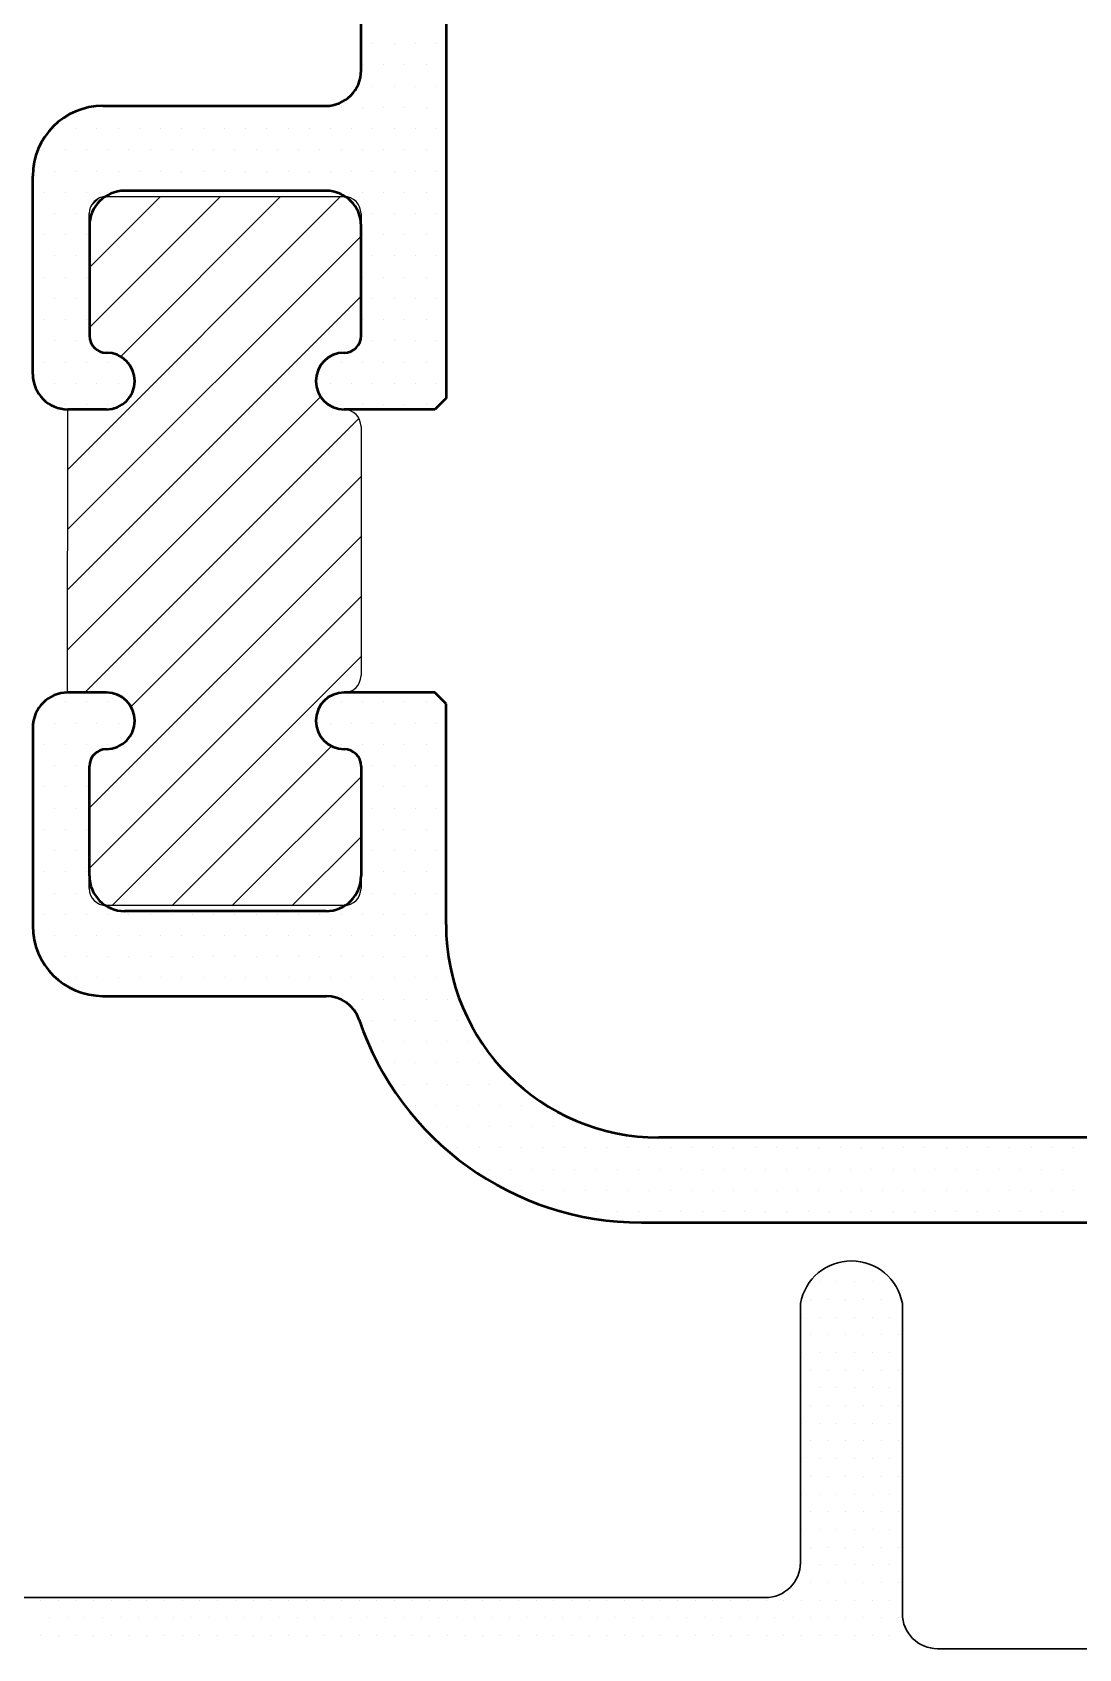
# Model space of a CAD drawing. Header units: inches. Extents: x 3.8 to 36.3, y 0.9 to 43.6.
# Drawn here: x 26.976 to 27.9, y 15.273 to 16.7 of the extents above; entities that cross this region are included whole.
import ezdxf

# ---------------------------------------------------------------- set-up
doc = ezdxf.new("R2010")
doc.units = ezdxf.units.IN
doc.header["$MEASUREMENT"] = 0
doc.layers.add('R-SWTS-DET1', color=1, linetype='Continuous')
doc.layers.add('R-SWTS-PAT1', color=5, linetype='Continuous')

msp = doc.modelspace()

# ---------------------------------------------------------------- linework, layer by layer
at = {"layer": 'R-SWTS-DET1', "lineweight": 50}
for p, q in [((27.26602, 16.66655), (27.26602, 16.9743)), ((27.34102, 16.9743), (27.34102, 16.3773)), ((27.03802, 16.6353), (27.23477, 16.6353)), ((26.97602, 16.3983), (26.97602, 16.5733)), ((27.23502, 16.5603), (27.05702, 16.5603)), ((27.02602, 16.5293), (27.02602, 16.4323)), ((27.26602, 16.4323), (27.26602, 16.5293)), ((27.34102, 16.3773), (27.33102, 16.3673)), ((27.04102, 16.3673), (27.00702, 16.3673)), ((27.25102, 16.3673), (27.25102, 16.3673)), ((27.33102, 16.3673), (27.25102, 16.3673)), ((27.04102, 16.1173), (27.00702, 16.1173)), ((27.25102, 16.1173), (27.25102, 16.1173)), ((27.33102, 16.1173), (27.25102, 16.1173)), ((27.34102, 16.1073), (27.33102, 16.1173)), ((27.34102, 15.9123), (27.34102, 16.1073)), ((26.97602, 16.0863), (26.97602, 15.9113)), ((27.02602, 15.9553), (27.02602, 16.0523)), ((27.26602, 16.0523), (27.26602, 15.9553)), ((27.23502, 15.9243), (27.05702, 15.9243)), ((27.03802, 15.8493), (27.23502, 15.8493)), ((27.93322, 15.7243), (27.52902, 15.7243)), ((27.51359, 15.6493), (27.94602, 15.6493))]:
    msp.add_line(p, q, dxfattribs=at)
at = {"layer": 'R-SWTS-DET1'}
for p, q in [((27.04093, 16.55521), (27.25093, 16.55521)), ((27.02593, 16.43221), (27.02593, 16.54021)), ((27.26593, 16.54021), (27.26593, 16.43221)), ((27.00666, 16.11721), (27.00693, 16.36721)), ((27.00693, 16.36721), (27.04093, 16.36721)), ((27.26593, 16.35221), (27.26593, 16.13221)), ((27.04093, 16.11721), (27.00693, 16.11721)), ((27.02593, 15.94421), (27.02593, 16.05221)), ((27.26593, 16.05221), (27.26593, 15.94421)), ((27.25093, 15.92921), (27.04093, 15.92921))]:
    msp.add_line(p, q, dxfattribs=at)
at = {"layer": 'R-SWTS-DET1', "lineweight": 30}
for p, q in [((27.65406, 15.57787), (27.65405, 15.34907)), ((27.74405, 15.30401), (27.74406, 15.57787)), ((27.62305, 15.31807), (26.49806, 15.31807)), ((28.18602, 15.273), (27.77505, 15.273))]:
    msp.add_line(p, q, dxfattribs=at)
at = {"layer": 'R-SWTS-DET1', "lineweight": 50}
for centre, radius, start, end in [((27.23477, 16.66655), 0.03125, 270, 0), ((27.03802, 16.5733), 0.062, 90, 180), ((27.05702, 16.5293), 0.031, 90, 180), ((27.23502, 16.5293), 0.031, 360, 90), ((27.04102, 16.4323), 0.015, 180, 270), ((27.25102, 16.4323), 0.015, 270, 0), ((27.04102, 16.3923), 0.025, 270, 90), ((27.25102, 16.3923), 0.025, 90, 270), ((27.00702, 16.3983), 0.031, 180, 270), ((27.00702, 16.0863), 0.031, 90, 180), ((27.04102, 16.0923), 0.025, 270, 90), ((27.25102, 16.0923), 0.025, 90, 270), ((27.04102, 16.0523), 0.015, 90, 180), ((27.25102, 16.0523), 0.015, 0, 90), ((27.05702, 15.9553), 0.031, 180, 270), ((27.23502, 15.9553), 0.031, 270, 360), ((27.03802, 15.9113), 0.062, 180, 270), ((27.52902, 15.9123), 0.188, 180, 270), ((27.23502, 15.8183), 0.031, 18.64647, 90), ((27.51359, 15.9123), 0.263, 198.64647, 270)]:
    msp.add_arc(centre, radius, start, end, dxfattribs=at)
at = {"layer": 'R-SWTS-DET1'}
for centre, radius, start, end in [((27.04095, 16.54019), 0.01502, 90.08612, 179.91388), ((27.2509, 16.54019), 0.01502, 0.08612, 89.91388), ((27.04095, 16.43223), 0.01502, 180.08612, 269.91388), ((27.2509, 16.43223), 0.01502, 270.08612, 359.91388), ((27.04087, 16.39221), 0.025, 270.1266, 89.8734), ((27.25088, 16.39221), 0.025, 89.89771, 270.10229), ((27.2509, 16.35219), 0.01502, 0.08612, 89.91388), ((27.2509, 16.13223), 0.01502, 270.08612, 359.91388), ((27.00666, 16.08648), 0.03073, 89.49805, 90), ((27.04087, 16.09221), 0.025, 270.1266, 89.8734), ((27.25088, 16.09221), 0.025, 89.89771, 270.10229), ((27.04095, 16.05219), 0.01502, 90.08612, 179.91388), ((27.2509, 16.05219), 0.01502, 0.08612, 89.91388), ((27.04095, 15.94423), 0.01502, 180.08612, 269.91388), ((27.2509, 15.94423), 0.01502, 270.08612, 359.91388)]:
    msp.add_arc(centre, radius, start, end, dxfattribs=at)
at = {"layer": 'R-SWTS-DET1', "lineweight": 30}
for centre, radius, start, end in [((27.69906, 15.56962), 0.04575, 10.38886, 169.61114), ((27.62305, 15.34907), 0.031, 270, 359.999), ((27.77505, 15.304), 0.031, 179.999, 269.99698)]:
    msp.add_arc(centre, radius, start, end, dxfattribs=at)
at = {"layer": 'R-SWTS-PAT1'}
for p, q in [((27.27648, 16.69025), (27.27648, 16.69025)), ((27.29523, 16.69025), (27.29523, 16.69025)), ((27.31398, 16.69025), (27.31398, 16.69025)), ((27.33273, 16.69025), (27.33273, 16.69025)), ((27.2671, 16.6715), (27.2671, 16.6715)), ((27.28585, 16.6715), (27.28585, 16.6715)), ((27.3046, 16.6715), (27.3046, 16.6715)), ((27.32335, 16.6715), (27.32335, 16.6715)), ((27.27648, 16.65275), (27.27648, 16.65275)), ((27.29523, 16.65275), (27.29523, 16.65275)), ((27.31398, 16.65275), (27.31398, 16.65275)), ((27.33273, 16.65275), (27.33273, 16.65275)), ((27.0421, 16.634), (27.0421, 16.634)), ((27.06085, 16.634), (27.06085, 16.634)), ((27.0796, 16.634), (27.0796, 16.634)), ((27.09835, 16.634), (27.09835, 16.634)), ((27.1171, 16.634), (27.1171, 16.634)), ((27.13585, 16.634), (27.13585, 16.634)), ((27.1546, 16.634), (27.1546, 16.634)), ((27.17335, 16.634), (27.17335, 16.634)), ((27.1921, 16.634), (27.1921, 16.634)), ((27.21085, 16.634), (27.21085, 16.634)), ((27.2296, 16.634), (27.2296, 16.634)), ((27.24835, 16.634), (27.24835, 16.634)), ((27.2671, 16.634), (27.2671, 16.634)), ((27.28585, 16.634), (27.28585, 16.634)), ((27.3046, 16.634), (27.3046, 16.634)), ((27.32335, 16.634), (27.32335, 16.634)), ((26.99523, 16.61525), (26.99523, 16.61525)), ((27.01398, 16.61525), (27.01398, 16.61525)), ((27.03273, 16.61525), (27.03273, 16.61525)), ((27.05148, 16.61525), (27.05148, 16.61525)), ((27.07023, 16.61525), (27.07023, 16.61525)), ((27.08898, 16.61525), (27.08898, 16.61525)), ((27.10773, 16.61525), (27.10773, 16.61525)), ((27.12648, 16.61525), (27.12648, 16.61525)), ((27.14523, 16.61525), (27.14523, 16.61525)), ((27.16398, 16.61525), (27.16398, 16.61525)), ((27.18273, 16.61525), (27.18273, 16.61525)), ((27.20148, 16.61525), (27.20148, 16.61525)), ((27.22023, 16.61525), (27.22023, 16.61525)), ((27.23898, 16.61525), (27.23898, 16.61525)), ((27.25773, 16.61525), (27.25773, 16.61525)), ((27.27648, 16.61525), (27.27648, 16.61525)), ((27.29523, 16.61525), (27.29523, 16.61525)), ((27.31398, 16.61525), (27.31398, 16.61525)), ((27.33273, 16.61525), (27.33273, 16.61525)), ((26.98585, 16.5965), (26.98585, 16.5965)), ((27.0046, 16.5965), (27.0046, 16.5965)), ((27.02335, 16.5965), (27.02335, 16.5965)), ((27.0421, 16.5965), (27.0421, 16.5965)), ((27.06085, 16.5965), (27.06085, 16.5965)), ((27.0796, 16.5965), (27.0796, 16.5965)), ((27.09835, 16.5965), (27.09835, 16.5965)), ((27.1171, 16.5965), (27.1171, 16.5965)), ((27.13585, 16.5965), (27.13585, 16.5965)), ((27.1546, 16.5965), (27.1546, 16.5965)), ((27.17335, 16.5965), (27.17335, 16.5965)), ((27.1921, 16.5965), (27.1921, 16.5965)), ((27.21085, 16.5965), (27.21085, 16.5965)), ((27.2296, 16.5965), (27.2296, 16.5965)), ((27.24835, 16.5965), (27.24835, 16.5965)), ((27.2671, 16.5965), (27.2671, 16.5965)), ((27.28585, 16.5965), (27.28585, 16.5965)), ((27.3046, 16.5965), (27.3046, 16.5965)), ((27.32335, 16.5965), (27.32335, 16.5965)), ((26.97648, 16.57775), (26.97648, 16.57775)), ((26.99523, 16.57775), (26.99523, 16.57775)), ((27.01398, 16.57775), (27.01398, 16.57775)), ((27.03273, 16.57775), (27.03273, 16.57775)), ((27.05148, 16.57775), (27.05148, 16.57775)), ((27.07023, 16.57775), (27.07023, 16.57775)), ((27.08898, 16.57775), (27.08898, 16.57775)), ((27.10773, 16.57775), (27.10773, 16.57775)), ((27.12648, 16.57775), (27.12648, 16.57775)), ((27.14523, 16.57775), (27.14523, 16.57775)), ((27.16398, 16.57775), (27.16398, 16.57775)), ((27.18273, 16.57775), (27.18273, 16.57775)), ((27.20148, 16.57775), (27.20148, 16.57775)), ((27.22023, 16.57775), (27.22023, 16.57775)), ((27.23898, 16.57775), (27.23898, 16.57775)), ((27.25773, 16.57775), (27.25773, 16.57775)), ((27.27648, 16.57775), (27.27648, 16.57775)), ((27.29523, 16.57775), (27.29523, 16.57775)), ((27.31398, 16.57775), (27.31398, 16.57775)), ((27.33273, 16.57775), (27.33273, 16.57775)), ((26.98585, 16.559), (26.98585, 16.559)), ((27.0046, 16.559), (27.0046, 16.559)), ((27.02335, 16.559), (27.02335, 16.559)), ((27.0421, 16.559), (27.0421, 16.559)), ((27.24835, 16.559), (27.24835, 16.559)), ((27.2671, 16.559), (27.2671, 16.559)), ((27.28585, 16.559), (27.28585, 16.559)), ((27.3046, 16.559), (27.3046, 16.559)), ((27.32335, 16.559), (27.32335, 16.559)), ((27.00687, 16.31419), (27.24788, 16.55521)), ((27.02593, 16.49235), (27.08878, 16.55521)), ((27.02593, 16.43932), (27.14182, 16.55521)), ((27.02758, 16.54704), (27.03409, 16.55355)), ((27.05345, 16.41381), (27.19485, 16.55521)), ((26.97648, 16.54025), (26.97648, 16.54025)), ((26.99523, 16.54025), (26.99523, 16.54025)), ((27.01398, 16.54025), (27.01398, 16.54025)), ((27.27648, 16.54025), (27.27648, 16.54025)), ((27.29523, 16.54025), (27.29523, 16.54025)), ((27.31398, 16.54025), (27.31398, 16.54025)), ((27.33273, 16.54025), (27.33273, 16.54025)), ((26.98585, 16.5215), (26.98585, 16.5215)), ((27.0046, 16.5215), (27.0046, 16.5215)), ((27.00681, 16.2611), (27.26593, 16.52022)), ((27.02335, 16.5215), (27.02335, 16.5215)), ((27.2671, 16.5215), (27.2671, 16.5215)), ((27.28585, 16.5215), (27.28585, 16.5215)), ((27.3046, 16.5215), (27.3046, 16.5215)), ((27.32335, 16.5215), (27.32335, 16.5215)), ((26.97648, 16.50275), (26.97648, 16.50275)), ((26.99523, 16.50275), (26.99523, 16.50275)), ((27.01398, 16.50275), (27.01398, 16.50275)), ((27.27648, 16.50275), (27.27648, 16.50275)), ((27.29523, 16.50275), (27.29523, 16.50275)), ((27.31398, 16.50275), (27.31398, 16.50275)), ((27.33273, 16.50275), (27.33273, 16.50275)), ((26.98585, 16.484), (26.98585, 16.484)), ((27.0046, 16.484), (27.0046, 16.484)), ((27.02335, 16.484), (27.02335, 16.484)), ((27.2671, 16.484), (27.2671, 16.484)), ((27.28585, 16.484), (27.28585, 16.484)), ((27.3046, 16.484), (27.3046, 16.484)), ((27.32335, 16.484), (27.32335, 16.484)), ((26.97648, 16.46525), (26.97648, 16.46525)), ((26.99523, 16.46525), (26.99523, 16.46525)), ((27.00675, 16.20801), (27.26593, 16.46719)), ((27.01398, 16.46525), (27.01398, 16.46525)), ((27.27648, 16.46525), (27.27648, 16.46525)), ((27.29523, 16.46525), (27.29523, 16.46525)), ((27.31398, 16.46525), (27.31398, 16.46525)), ((27.33273, 16.46525), (27.33273, 16.46525)), ((26.98585, 16.4465), (26.98585, 16.4465)), ((27.0046, 16.4465), (27.0046, 16.4465)), ((27.02335, 16.4465), (27.02335, 16.4465)), ((27.2671, 16.4465), (27.2671, 16.4465)), ((27.28585, 16.4465), (27.28585, 16.4465)), ((27.3046, 16.4465), (27.3046, 16.4465)), ((27.32335, 16.4465), (27.32335, 16.4465)), ((26.97648, 16.42775), (26.97648, 16.42775)), ((26.99523, 16.42775), (26.99523, 16.42775)), ((27.01398, 16.42775), (27.01398, 16.42775)), ((27.27648, 16.42775), (27.27648, 16.42775)), ((27.29523, 16.42775), (27.29523, 16.42775)), ((27.31398, 16.42775), (27.31398, 16.42775)), ((27.33273, 16.42775), (27.33273, 16.42775)), ((26.98585, 16.409), (26.98585, 16.409)), ((27.0046, 16.409), (27.0046, 16.409)), ((27.02335, 16.409), (27.02335, 16.409)), ((27.0421, 16.409), (27.0421, 16.409)), ((27.24835, 16.409), (27.24835, 16.409)), ((27.2671, 16.409), (27.2671, 16.409)), ((27.28585, 16.409), (27.28585, 16.409)), ((27.3046, 16.409), (27.3046, 16.409)), ((27.32335, 16.409), (27.32335, 16.409)), ((26.99523, 16.39025), (26.99523, 16.39025)), ((27.01398, 16.39025), (27.01398, 16.39025)), ((27.03273, 16.39025), (27.03273, 16.39025)), ((27.05148, 16.39025), (27.05148, 16.39025)), ((27.23898, 16.39025), (27.23898, 16.39025)), ((27.25773, 16.39025), (27.25773, 16.39025)), ((27.27648, 16.39025), (27.27648, 16.39025)), ((27.29523, 16.39025), (27.29523, 16.39025)), ((27.31398, 16.39025), (27.31398, 16.39025)), ((27.33273, 16.39025), (27.33273, 16.39025)), ((27.0046, 16.3715), (27.0046, 16.3715)), ((27.0067, 16.15492), (27.23015, 16.37837)), ((27.02335, 16.3715), (27.02335, 16.3715)), ((27.0421, 16.3715), (27.0421, 16.3715)), ((27.24835, 16.3715), (27.24835, 16.3715)), ((27.2671, 16.3715), (27.2671, 16.3715)), ((27.28585, 16.3715), (27.28585, 16.3715)), ((27.3046, 16.3715), (27.3046, 16.3715)), ((27.32335, 16.3715), (27.32335, 16.3715)), ((27.02201, 16.11721), (27.26412, 16.35932)), ((27.06254, 16.1047), (27.26593, 16.30809)), ((27.02593, 16.01505), (27.26593, 16.25505)), ((27.02593, 15.96202), (27.26593, 16.20202)), ((27.04615, 15.92921), (27.26593, 16.14899)), ((27.0046, 16.109), (27.0046, 16.109)), ((27.02335, 16.109), (27.02335, 16.109)), ((27.0421, 16.109), (27.0421, 16.109)), ((27.24835, 16.109), (27.24835, 16.109)), ((27.2671, 16.109), (27.2671, 16.109)), ((27.28585, 16.109), (27.28585, 16.109)), ((27.3046, 16.109), (27.3046, 16.109)), ((27.32335, 16.109), (27.32335, 16.109)), ((26.97648, 16.09025), (26.97648, 16.09025)), ((26.99523, 16.09025), (26.99523, 16.09025)), ((27.01398, 16.09025), (27.01398, 16.09025)), ((27.03273, 16.09025), (27.03273, 16.09025)), ((27.05148, 16.09025), (27.05148, 16.09025)), ((27.23898, 16.09025), (27.23898, 16.09025)), ((27.25773, 16.09025), (27.25773, 16.09025)), ((27.27648, 16.09025), (27.27648, 16.09025)), ((27.29523, 16.09025), (27.29523, 16.09025)), ((27.31398, 16.09025), (27.31398, 16.09025)), ((27.33273, 16.09025), (27.33273, 16.09025)), ((26.98585, 16.0715), (26.98585, 16.0715)), ((27.0046, 16.0715), (27.0046, 16.0715)), ((27.02335, 16.0715), (27.02335, 16.0715)), ((27.0421, 16.0715), (27.0421, 16.0715)), ((27.24835, 16.0715), (27.24835, 16.0715)), ((27.2671, 16.0715), (27.2671, 16.0715)), ((27.28585, 16.0715), (27.28585, 16.0715)), ((27.3046, 16.0715), (27.3046, 16.0715)), ((27.32335, 16.0715), (27.32335, 16.0715)), ((27.09918, 15.92921), (27.23982, 16.06985)), ((26.97648, 16.05275), (26.97648, 16.05275)), ((26.99523, 16.05275), (26.99523, 16.05275)), ((27.01398, 16.05275), (27.01398, 16.05275)), ((27.15221, 15.92921), (27.26593, 16.04292)), ((27.27648, 16.05275), (27.27648, 16.05275)), ((27.29523, 16.05275), (27.29523, 16.05275)), ((27.31398, 16.05275), (27.31398, 16.05275)), ((27.33273, 16.05275), (27.33273, 16.05275)), ((26.98585, 16.034), (26.98585, 16.034)), ((27.0046, 16.034), (27.0046, 16.034)), ((27.02335, 16.034), (27.02335, 16.034)), ((27.2671, 16.034), (27.2671, 16.034)), ((27.28585, 16.034), (27.28585, 16.034)), ((27.3046, 16.034), (27.3046, 16.034)), ((27.32335, 16.034), (27.32335, 16.034)), ((26.97648, 16.01525), (26.97648, 16.01525)), ((26.99523, 16.01525), (26.99523, 16.01525)), ((27.01398, 16.01525), (27.01398, 16.01525)), ((27.27648, 16.01525), (27.27648, 16.01525)), ((27.29523, 16.01525), (27.29523, 16.01525)), ((27.31398, 16.01525), (27.31398, 16.01525)), ((27.33273, 16.01525), (27.33273, 16.01525)), ((26.98585, 15.9965), (26.98585, 15.9965)), ((27.0046, 15.9965), (27.0046, 15.9965)), ((27.02335, 15.9965), (27.02335, 15.9965)), ((27.20524, 15.92921), (27.26593, 15.98989)), ((27.2671, 15.9965), (27.2671, 15.9965)), ((27.28585, 15.9965), (27.28585, 15.9965)), ((27.3046, 15.9965), (27.3046, 15.9965)), ((27.32335, 15.9965), (27.32335, 15.9965)), ((26.97648, 15.97775), (26.97648, 15.97775)), ((26.99523, 15.97775), (26.99523, 15.97775)), ((27.01398, 15.97775), (27.01398, 15.97775)), ((27.27648, 15.97775), (27.27648, 15.97775)), ((27.29523, 15.97775), (27.29523, 15.97775)), ((27.31398, 15.97775), (27.31398, 15.97775)), ((27.33273, 15.97775), (27.33273, 15.97775)), ((26.98585, 15.959), (26.98585, 15.959)), ((27.0046, 15.959), (27.0046, 15.959)), ((27.02335, 15.959), (27.02335, 15.959)), ((27.2671, 15.959), (27.2671, 15.959)), ((27.28585, 15.959), (27.28585, 15.959)), ((27.3046, 15.959), (27.3046, 15.959)), ((27.32335, 15.959), (27.32335, 15.959)), ((26.97648, 15.94025), (26.97648, 15.94025)), ((26.99523, 15.94025), (26.99523, 15.94025)), ((27.01398, 15.94025), (27.01398, 15.94025)), ((27.27648, 15.94025), (27.27648, 15.94025)), ((27.29523, 15.94025), (27.29523, 15.94025)), ((27.31398, 15.94025), (27.31398, 15.94025)), ((27.33273, 15.94025), (27.33273, 15.94025)), ((26.98585, 15.9215), (26.98585, 15.9215)), ((27.0046, 15.9215), (27.0046, 15.9215)), ((27.02335, 15.9215), (27.02335, 15.9215)), ((27.0421, 15.9215), (27.0421, 15.9215)), ((27.06085, 15.9215), (27.06085, 15.9215)), ((27.0796, 15.9215), (27.0796, 15.9215)), ((27.09835, 15.9215), (27.09835, 15.9215)), ((27.1171, 15.9215), (27.1171, 15.9215)), ((27.13585, 15.9215), (27.13585, 15.9215)), ((27.1546, 15.9215), (27.1546, 15.9215)), ((27.17335, 15.9215), (27.17335, 15.9215)), ((27.1921, 15.9215), (27.1921, 15.9215)), ((27.21085, 15.9215), (27.21085, 15.9215)), ((27.2296, 15.9215), (27.2296, 15.9215)), ((27.24835, 15.9215), (27.24835, 15.9215)), ((27.2671, 15.9215), (27.2671, 15.9215)), ((27.28585, 15.9215), (27.28585, 15.9215)), ((27.3046, 15.9215), (27.3046, 15.9215)), ((27.32335, 15.9215), (27.32335, 15.9215)), ((26.99523, 15.90275), (26.99523, 15.90275)), ((27.01398, 15.90275), (27.01398, 15.90275)), ((27.03273, 15.90275), (27.03273, 15.90275)), ((27.05148, 15.90275), (27.05148, 15.90275)), ((27.07023, 15.90275), (27.07023, 15.90275)), ((27.08898, 15.90275), (27.08898, 15.90275)), ((27.10773, 15.90275), (27.10773, 15.90275)), ((27.12648, 15.90275), (27.12648, 15.90275)), ((27.14523, 15.90275), (27.14523, 15.90275)), ((27.16398, 15.90275), (27.16398, 15.90275)), ((27.18273, 15.90275), (27.18273, 15.90275)), ((27.20148, 15.90275), (27.20148, 15.90275)), ((27.22023, 15.90275), (27.22023, 15.90275)), ((27.23898, 15.90275), (27.23898, 15.90275)), ((27.25773, 15.90275), (27.25773, 15.90275)), ((27.27648, 15.90275), (27.27648, 15.90275)), ((27.29523, 15.90275), (27.29523, 15.90275)), ((27.31398, 15.90275), (27.31398, 15.90275)), ((27.33273, 15.90275), (27.33273, 15.90275)), ((26.98585, 15.884), (26.98585, 15.884)), ((27.0046, 15.884), (27.0046, 15.884)), ((27.02335, 15.884), (27.02335, 15.884)), ((27.0421, 15.884), (27.0421, 15.884)), ((27.06085, 15.884), (27.06085, 15.884)), ((27.0796, 15.884), (27.0796, 15.884)), ((27.09835, 15.884), (27.09835, 15.884)), ((27.1171, 15.884), (27.1171, 15.884)), ((27.13585, 15.884), (27.13585, 15.884)), ((27.1546, 15.884), (27.1546, 15.884)), ((27.17335, 15.884), (27.17335, 15.884)), ((27.1921, 15.884), (27.1921, 15.884)), ((27.21085, 15.884), (27.21085, 15.884)), ((27.2296, 15.884), (27.2296, 15.884)), ((27.24835, 15.884), (27.24835, 15.884)), ((27.2671, 15.884), (27.2671, 15.884)), ((27.28585, 15.884), (27.28585, 15.884)), ((27.3046, 15.884), (27.3046, 15.884)), ((27.32335, 15.884), (27.32335, 15.884)), ((27.3421, 15.884), (27.3421, 15.884)), ((27.01398, 15.86525), (27.01398, 15.86525)), ((27.03273, 15.86525), (27.03273, 15.86525)), ((27.05148, 15.86525), (27.05148, 15.86525)), ((27.07023, 15.86525), (27.07023, 15.86525)), ((27.08898, 15.86525), (27.08898, 15.86525)), ((27.10773, 15.86525), (27.10773, 15.86525)), ((27.12648, 15.86525), (27.12648, 15.86525)), ((27.14523, 15.86525), (27.14523, 15.86525)), ((27.16398, 15.86525), (27.16398, 15.86525)), ((27.18273, 15.86525), (27.18273, 15.86525)), ((27.20148, 15.86525), (27.20148, 15.86525)), ((27.22023, 15.86525), (27.22023, 15.86525)), ((27.23898, 15.86525), (27.23898, 15.86525)), ((27.25773, 15.86525), (27.25773, 15.86525)), ((27.27648, 15.86525), (27.27648, 15.86525)), ((27.29523, 15.86525), (27.29523, 15.86525)), ((27.31398, 15.86525), (27.31398, 15.86525)), ((27.33273, 15.86525), (27.33273, 15.86525)), ((27.24835, 15.8465), (27.24835, 15.8465)), ((27.2671, 15.8465), (27.2671, 15.8465)), ((27.28585, 15.8465), (27.28585, 15.8465)), ((27.3046, 15.8465), (27.3046, 15.8465)), ((27.32335, 15.8465), (27.32335, 15.8465)), ((27.3421, 15.8465), (27.3421, 15.8465)), ((27.27648, 15.82775), (27.27648, 15.82775)), ((27.29523, 15.82775), (27.29523, 15.82775)), ((27.31398, 15.82775), (27.31398, 15.82775)), ((27.33273, 15.82775), (27.33273, 15.82775)), ((27.35148, 15.82775), (27.35148, 15.82775)), ((27.28585, 15.809), (27.28585, 15.809)), ((27.3046, 15.809), (27.3046, 15.809)), ((27.32335, 15.809), (27.32335, 15.809)), ((27.3421, 15.809), (27.3421, 15.809)), ((27.36085, 15.809), (27.36085, 15.809)), ((27.29523, 15.79025), (27.29523, 15.79025)), ((27.31398, 15.79025), (27.31398, 15.79025)), ((27.33273, 15.79025), (27.33273, 15.79025)), ((27.35148, 15.79025), (27.35148, 15.79025)), ((27.37023, 15.79025), (27.37023, 15.79025)), ((27.3046, 15.7715), (27.3046, 15.7715)), ((27.32335, 15.7715), (27.32335, 15.7715)), ((27.3421, 15.7715), (27.3421, 15.7715)), ((27.36085, 15.7715), (27.36085, 15.7715)), ((27.3796, 15.7715), (27.3796, 15.7715)), ((27.39835, 15.7715), (27.39835, 15.7715)), ((27.31398, 15.75275), (27.31398, 15.75275)), ((27.33273, 15.75275), (27.33273, 15.75275)), ((27.35148, 15.75275), (27.35148, 15.75275)), ((27.37023, 15.75275), (27.37023, 15.75275)), ((27.38898, 15.75275), (27.38898, 15.75275)), ((27.40773, 15.75275), (27.40773, 15.75275)), ((27.42648, 15.75275), (27.42648, 15.75275)), ((27.32335, 15.734), (27.32335, 15.734)), ((27.3421, 15.734), (27.3421, 15.734)), ((27.36085, 15.734), (27.36085, 15.734)), ((27.3796, 15.734), (27.3796, 15.734)), ((27.39835, 15.734), (27.39835, 15.734)), ((27.4171, 15.734), (27.4171, 15.734)), ((27.43585, 15.734), (27.43585, 15.734)), ((27.4546, 15.734), (27.4546, 15.734)), ((27.35148, 15.71525), (27.35148, 15.71525)), ((27.37023, 15.71525), (27.37023, 15.71525)), ((27.38898, 15.71525), (27.38898, 15.71525)), ((27.40773, 15.71525), (27.40773, 15.71525)), ((27.42648, 15.71525), (27.42648, 15.71525)), ((27.44523, 15.71525), (27.44523, 15.71525)), ((27.46398, 15.71525), (27.46398, 15.71525)), ((27.48273, 15.71525), (27.48273, 15.71525)), ((27.50148, 15.71525), (27.50148, 15.71525)), ((27.52023, 15.71525), (27.52023, 15.71525)), ((27.53898, 15.71525), (27.53898, 15.71525)), ((27.55773, 15.71525), (27.55773, 15.71525)), ((27.57648, 15.71525), (27.57648, 15.71525)), ((27.59523, 15.71525), (27.59523, 15.71525)), ((27.61398, 15.71525), (27.61398, 15.71525)), ((27.63273, 15.71525), (27.63273, 15.71525)), ((27.65148, 15.71525), (27.65148, 15.71525)), ((27.67023, 15.71525), (27.67023, 15.71525)), ((27.68898, 15.71525), (27.68898, 15.71525)), ((27.70773, 15.71525), (27.70773, 15.71525)), ((27.72648, 15.71525), (27.72648, 15.71525)), ((27.74523, 15.71525), (27.74523, 15.71525)), ((27.76398, 15.71525), (27.76398, 15.71525)), ((27.78273, 15.71525), (27.78273, 15.71525)), ((27.80148, 15.71525), (27.80148, 15.71525)), ((27.82023, 15.71525), (27.82023, 15.71525)), ((27.83898, 15.71525), (27.83898, 15.71525)), ((27.85773, 15.71525), (27.85773, 15.71525)), ((27.87648, 15.71525), (27.87648, 15.71525)), ((27.89523, 15.71525), (27.89523, 15.71525)), ((27.3796, 15.6965), (27.3796, 15.6965)), ((27.39835, 15.6965), (27.39835, 15.6965)), ((27.4171, 15.6965), (27.4171, 15.6965)), ((27.43585, 15.6965), (27.43585, 15.6965)), ((27.4546, 15.6965), (27.4546, 15.6965)), ((27.47335, 15.6965), (27.47335, 15.6965)), ((27.4921, 15.6965), (27.4921, 15.6965)), ((27.51085, 15.6965), (27.51085, 15.6965)), ((27.5296, 15.6965), (27.5296, 15.6965)), ((27.54835, 15.6965), (27.54835, 15.6965)), ((27.5671, 15.6965), (27.5671, 15.6965)), ((27.58585, 15.6965), (27.58585, 15.6965)), ((27.6046, 15.6965), (27.6046, 15.6965)), ((27.62335, 15.6965), (27.62335, 15.6965)), ((27.6421, 15.6965), (27.6421, 15.6965)), ((27.66085, 15.6965), (27.66085, 15.6965)), ((27.6796, 15.6965), (27.6796, 15.6965)), ((27.69835, 15.6965), (27.69835, 15.6965)), ((27.7171, 15.6965), (27.7171, 15.6965)), ((27.73585, 15.6965), (27.73585, 15.6965)), ((27.7546, 15.6965), (27.7546, 15.6965)), ((27.77335, 15.6965), (27.77335, 15.6965)), ((27.7921, 15.6965), (27.7921, 15.6965)), ((27.81085, 15.6965), (27.81085, 15.6965)), ((27.8296, 15.6965), (27.8296, 15.6965)), ((27.84835, 15.6965), (27.84835, 15.6965)), ((27.8671, 15.6965), (27.8671, 15.6965)), ((27.88585, 15.6965), (27.88585, 15.6965)), ((27.40773, 15.67775), (27.40773, 15.67775)), ((27.42648, 15.67775), (27.42648, 15.67775)), ((27.44523, 15.67775), (27.44523, 15.67775)), ((27.46398, 15.67775), (27.46398, 15.67775)), ((27.48273, 15.67775), (27.48273, 15.67775)), ((27.50148, 15.67775), (27.50148, 15.67775)), ((27.52023, 15.67775), (27.52023, 15.67775)), ((27.53898, 15.67775), (27.53898, 15.67775)), ((27.55773, 15.67775), (27.55773, 15.67775)), ((27.57648, 15.67775), (27.57648, 15.67775)), ((27.59523, 15.67775), (27.59523, 15.67775)), ((27.61398, 15.67775), (27.61398, 15.67775)), ((27.63273, 15.67775), (27.63273, 15.67775)), ((27.65148, 15.67775), (27.65148, 15.67775)), ((27.67023, 15.67775), (27.67023, 15.67775)), ((27.68898, 15.67775), (27.68898, 15.67775)), ((27.70773, 15.67775), (27.70773, 15.67775)), ((27.72648, 15.67775), (27.72648, 15.67775)), ((27.74523, 15.67775), (27.74523, 15.67775)), ((27.76398, 15.67775), (27.76398, 15.67775)), ((27.78273, 15.67775), (27.78273, 15.67775)), ((27.80148, 15.67775), (27.80148, 15.67775)), ((27.82023, 15.67775), (27.82023, 15.67775)), ((27.83898, 15.67775), (27.83898, 15.67775)), ((27.85773, 15.67775), (27.85773, 15.67775)), ((27.87648, 15.67775), (27.87648, 15.67775)), ((27.89523, 15.67775), (27.89523, 15.67775)), ((27.4546, 15.659), (27.4546, 15.659)), ((27.47335, 15.659), (27.47335, 15.659)), ((27.4921, 15.659), (27.4921, 15.659)), ((27.51085, 15.659), (27.51085, 15.659)), ((27.5296, 15.659), (27.5296, 15.659)), ((27.54835, 15.659), (27.54835, 15.659)), ((27.5671, 15.659), (27.5671, 15.659)), ((27.58585, 15.659), (27.58585, 15.659)), ((27.6046, 15.659), (27.6046, 15.659)), ((27.62335, 15.659), (27.62335, 15.659)), ((27.6421, 15.659), (27.6421, 15.659)), ((27.66085, 15.659), (27.66085, 15.659)), ((27.6796, 15.659), (27.6796, 15.659)), ((27.69835, 15.659), (27.69835, 15.659)), ((27.7171, 15.659), (27.7171, 15.659)), ((27.73585, 15.659), (27.73585, 15.659)), ((27.7546, 15.659), (27.7546, 15.659)), ((27.77335, 15.659), (27.77335, 15.659)), ((27.7921, 15.659), (27.7921, 15.659)), ((27.81085, 15.659), (27.81085, 15.659)), ((27.8296, 15.659), (27.8296, 15.659)), ((27.84835, 15.659), (27.84835, 15.659)), ((27.8671, 15.659), (27.8671, 15.659)), ((27.88585, 15.659), (27.88585, 15.659)), ((27.69398, 15.6127), (27.69398, 15.6127)), ((27.7096, 15.6127), (27.7096, 15.6127)), ((27.67054, 15.59707), (27.67054, 15.59707)), ((27.68617, 15.59707), (27.68617, 15.59707)), ((27.70179, 15.59707), (27.70179, 15.59707)), ((27.71742, 15.59707), (27.71742, 15.59707)), ((27.73304, 15.59707), (27.73304, 15.59707)), ((27.66273, 15.58145), (27.66273, 15.58145)), ((27.67835, 15.58145), (27.67835, 15.58145)), ((27.69398, 15.58145), (27.69398, 15.58145)), ((27.7096, 15.58145), (27.7096, 15.58145)), ((27.72523, 15.58145), (27.72523, 15.58145)), ((27.74085, 15.58145), (27.74085, 15.58145)), ((27.65492, 15.56582), (27.65492, 15.56582)), ((27.67054, 15.56582), (27.67054, 15.56582)), ((27.68617, 15.56582), (27.68617, 15.56582)), ((27.70179, 15.56582), (27.70179, 15.56582)), ((27.71742, 15.56582), (27.71742, 15.56582)), ((27.73304, 15.56582), (27.73304, 15.56582)), ((27.66273, 15.5502), (27.66273, 15.5502)), ((27.67835, 15.5502), (27.67835, 15.5502)), ((27.69398, 15.5502), (27.69398, 15.5502)), ((27.7096, 15.5502), (27.7096, 15.5502)), ((27.72523, 15.5502), (27.72523, 15.5502)), ((27.74085, 15.5502), (27.74085, 15.5502)), ((27.65492, 15.53457), (27.65492, 15.53457)), ((27.67054, 15.53457), (27.67054, 15.53457)), ((27.68617, 15.53457), (27.68617, 15.53457)), ((27.70179, 15.53457), (27.70179, 15.53457)), ((27.71742, 15.53457), (27.71742, 15.53457)), ((27.73304, 15.53457), (27.73304, 15.53457)), ((27.66273, 15.51895), (27.66273, 15.51895)), ((27.67835, 15.51895), (27.67835, 15.51895)), ((27.69398, 15.51895), (27.69398, 15.51895)), ((27.7096, 15.51895), (27.7096, 15.51895)), ((27.72523, 15.51895), (27.72523, 15.51895)), ((27.74085, 15.51895), (27.74085, 15.51895)), ((27.65492, 15.50332), (27.65492, 15.50332)), ((27.67054, 15.50332), (27.67054, 15.50332)), ((27.68617, 15.50332), (27.68617, 15.50332)), ((27.70179, 15.50332), (27.70179, 15.50332)), ((27.71742, 15.50332), (27.71742, 15.50332)), ((27.73304, 15.50332), (27.73304, 15.50332)), ((27.66273, 15.4877), (27.66273, 15.4877)), ((27.67835, 15.4877), (27.67835, 15.4877)), ((27.69398, 15.4877), (27.69398, 15.4877)), ((27.7096, 15.4877), (27.7096, 15.4877)), ((27.72523, 15.4877), (27.72523, 15.4877)), ((27.74085, 15.4877), (27.74085, 15.4877)), ((27.65492, 15.47207), (27.65492, 15.47207)), ((27.67054, 15.47207), (27.67054, 15.47207)), ((27.68617, 15.47207), (27.68617, 15.47207)), ((27.70179, 15.47207), (27.70179, 15.47207)), ((27.71742, 15.47207), (27.71742, 15.47207)), ((27.73304, 15.47207), (27.73304, 15.47207)), ((27.66273, 15.45645), (27.66273, 15.45645)), ((27.67835, 15.45645), (27.67835, 15.45645)), ((27.69398, 15.45645), (27.69398, 15.45645)), ((27.7096, 15.45645), (27.7096, 15.45645)), ((27.72523, 15.45645), (27.72523, 15.45645)), ((27.74085, 15.45645), (27.74085, 15.45645)), ((27.65492, 15.44082), (27.65492, 15.44082)), ((27.67054, 15.44082), (27.67054, 15.44082)), ((27.68617, 15.44082), (27.68617, 15.44082)), ((27.70179, 15.44082), (27.70179, 15.44082)), ((27.71742, 15.44082), (27.71742, 15.44082)), ((27.73304, 15.44082), (27.73304, 15.44082)), ((27.66273, 15.4252), (27.66273, 15.4252)), ((27.67835, 15.4252), (27.67835, 15.4252)), ((27.69398, 15.4252), (27.69398, 15.4252)), ((27.7096, 15.4252), (27.7096, 15.4252)), ((27.72523, 15.4252), (27.72523, 15.4252)), ((27.74085, 15.4252), (27.74085, 15.4252)), ((27.65492, 15.40957), (27.65492, 15.40957)), ((27.67054, 15.40957), (27.67054, 15.40957)), ((27.68617, 15.40957), (27.68617, 15.40957)), ((27.70179, 15.40957), (27.70179, 15.40957)), ((27.71742, 15.40957), (27.71742, 15.40957)), ((27.73304, 15.40957), (27.73304, 15.40957)), ((27.66273, 15.39395), (27.66273, 15.39395)), ((27.67835, 15.39395), (27.67835, 15.39395)), ((27.69398, 15.39395), (27.69398, 15.39395)), ((27.7096, 15.39395), (27.7096, 15.39395)), ((27.72523, 15.39395), (27.72523, 15.39395)), ((27.74085, 15.39395), (27.74085, 15.39395)), ((27.65492, 15.37832), (27.65492, 15.37832)), ((27.67054, 15.37832), (27.67054, 15.37832)), ((27.68617, 15.37832), (27.68617, 15.37832)), ((27.70179, 15.37832), (27.70179, 15.37832)), ((27.71742, 15.37832), (27.71742, 15.37832)), ((27.73304, 15.37832), (27.73304, 15.37832)), ((27.66273, 15.3627), (27.66273, 15.3627)), ((27.67835, 15.3627), (27.67835, 15.3627)), ((27.69398, 15.3627), (27.69398, 15.3627)), ((27.7096, 15.3627), (27.7096, 15.3627)), ((27.72523, 15.3627), (27.72523, 15.3627)), ((27.74085, 15.3627), (27.74085, 15.3627)), ((27.65492, 15.34707), (27.65492, 15.34707)), ((27.67054, 15.34707), (27.67054, 15.34707)), ((27.68617, 15.34707), (27.68617, 15.34707)), ((27.70179, 15.34707), (27.70179, 15.34707)), ((27.71742, 15.34707), (27.71742, 15.34707)), ((27.73304, 15.34707), (27.73304, 15.34707)), ((27.66273, 15.33145), (27.66273, 15.33145)), ((27.67835, 15.33145), (27.67835, 15.33145)), ((27.69398, 15.33145), (27.69398, 15.33145)), ((27.7096, 15.33145), (27.7096, 15.33145)), ((27.72523, 15.33145), (27.72523, 15.33145)), ((27.74085, 15.33145), (27.74085, 15.33145)), ((26.98304, 15.31582), (26.98304, 15.31582)), ((26.99867, 15.31582), (26.99867, 15.31582)), ((27.01429, 15.31582), (27.01429, 15.31582)), ((27.02992, 15.31582), (27.02992, 15.31582)), ((27.04554, 15.31582), (27.04554, 15.31582)), ((27.06117, 15.31582), (27.06117, 15.31582)), ((27.07679, 15.31582), (27.07679, 15.31582)), ((27.09242, 15.31582), (27.09242, 15.31582)), ((27.10804, 15.31582), (27.10804, 15.31582)), ((27.12367, 15.31582), (27.12367, 15.31582)), ((27.13929, 15.31582), (27.13929, 15.31582)), ((27.15492, 15.31582), (27.15492, 15.31582)), ((27.17054, 15.31582), (27.17054, 15.31582)), ((27.18617, 15.31582), (27.18617, 15.31582)), ((27.20179, 15.31582), (27.20179, 15.31582)), ((27.21742, 15.31582), (27.21742, 15.31582)), ((27.23304, 15.31582), (27.23304, 15.31582)), ((27.24867, 15.31582), (27.24867, 15.31582)), ((27.26429, 15.31582), (27.26429, 15.31582)), ((27.27992, 15.31582), (27.27992, 15.31582)), ((27.29554, 15.31582), (27.29554, 15.31582)), ((27.31117, 15.31582), (27.31117, 15.31582)), ((27.32679, 15.31582), (27.32679, 15.31582)), ((27.34242, 15.31582), (27.34242, 15.31582)), ((27.35804, 15.31582), (27.35804, 15.31582)), ((27.37367, 15.31582), (27.37367, 15.31582)), ((27.38929, 15.31582), (27.38929, 15.31582)), ((27.40492, 15.31582), (27.40492, 15.31582)), ((27.42054, 15.31582), (27.42054, 15.31582)), ((27.43617, 15.31582), (27.43617, 15.31582)), ((27.45179, 15.31582), (27.45179, 15.31582)), ((27.46742, 15.31582), (27.46742, 15.31582)), ((27.48304, 15.31582), (27.48304, 15.31582)), ((27.49867, 15.31582), (27.49867, 15.31582)), ((27.51429, 15.31582), (27.51429, 15.31582)), ((27.52992, 15.31582), (27.52992, 15.31582)), ((27.54554, 15.31582), (27.54554, 15.31582)), ((27.56117, 15.31582), (27.56117, 15.31582)), ((27.57679, 15.31582), (27.57679, 15.31582)), ((27.59242, 15.31582), (27.59242, 15.31582)), ((27.60804, 15.31582), (27.60804, 15.31582)), ((27.62367, 15.31582), (27.62367, 15.31582)), ((27.63929, 15.31582), (27.63929, 15.31582)), ((27.65492, 15.31582), (27.65492, 15.31582)), ((27.67054, 15.31582), (27.67054, 15.31582)), ((27.68617, 15.31582), (27.68617, 15.31582)), ((27.70179, 15.31582), (27.70179, 15.31582)), ((27.71742, 15.31582), (27.71742, 15.31582)), ((27.73304, 15.31582), (27.73304, 15.31582)), ((26.99085, 15.3002), (26.99085, 15.3002)), ((27.00648, 15.3002), (27.00648, 15.3002)), ((27.0221, 15.3002), (27.0221, 15.3002)), ((27.03773, 15.3002), (27.03773, 15.3002)), ((27.05335, 15.3002), (27.05335, 15.3002)), ((27.06898, 15.3002), (27.06898, 15.3002)), ((27.0846, 15.3002), (27.0846, 15.3002)), ((27.10023, 15.3002), (27.10023, 15.3002)), ((27.11585, 15.3002), (27.11585, 15.3002)), ((27.13148, 15.3002), (27.13148, 15.3002)), ((27.1471, 15.3002), (27.1471, 15.3002)), ((27.16273, 15.3002), (27.16273, 15.3002)), ((27.17835, 15.3002), (27.17835, 15.3002)), ((27.19398, 15.3002), (27.19398, 15.3002)), ((27.2096, 15.3002), (27.2096, 15.3002)), ((27.22523, 15.3002), (27.22523, 15.3002)), ((27.24085, 15.3002), (27.24085, 15.3002)), ((27.25648, 15.3002), (27.25648, 15.3002)), ((27.2721, 15.3002), (27.2721, 15.3002)), ((27.28773, 15.3002), (27.28773, 15.3002)), ((27.30335, 15.3002), (27.30335, 15.3002)), ((27.31898, 15.3002), (27.31898, 15.3002)), ((27.3346, 15.3002), (27.3346, 15.3002)), ((27.35023, 15.3002), (27.35023, 15.3002)), ((27.36585, 15.3002), (27.36585, 15.3002)), ((27.38148, 15.3002), (27.38148, 15.3002)), ((27.3971, 15.3002), (27.3971, 15.3002)), ((27.41273, 15.3002), (27.41273, 15.3002)), ((27.42835, 15.3002), (27.42835, 15.3002)), ((27.44398, 15.3002), (27.44398, 15.3002)), ((27.4596, 15.3002), (27.4596, 15.3002)), ((27.47523, 15.3002), (27.47523, 15.3002)), ((27.49085, 15.3002), (27.49085, 15.3002)), ((27.50648, 15.3002), (27.50648, 15.3002)), ((27.5221, 15.3002), (27.5221, 15.3002)), ((27.53773, 15.3002), (27.53773, 15.3002)), ((27.55335, 15.3002), (27.55335, 15.3002)), ((27.56898, 15.3002), (27.56898, 15.3002)), ((27.5846, 15.3002), (27.5846, 15.3002)), ((27.60023, 15.3002), (27.60023, 15.3002)), ((27.61585, 15.3002), (27.61585, 15.3002)), ((27.63148, 15.3002), (27.63148, 15.3002)), ((27.6471, 15.3002), (27.6471, 15.3002)), ((27.66273, 15.3002), (27.66273, 15.3002)), ((27.67835, 15.3002), (27.67835, 15.3002)), ((27.69398, 15.3002), (27.69398, 15.3002)), ((27.7096, 15.3002), (27.7096, 15.3002)), ((27.72523, 15.3002), (27.72523, 15.3002)), ((27.74085, 15.3002), (27.74085, 15.3002)), ((26.98304, 15.28457), (26.98304, 15.28457)), ((26.99867, 15.28457), (26.99867, 15.28457)), ((27.01429, 15.28457), (27.01429, 15.28457)), ((27.02992, 15.28457), (27.02992, 15.28457)), ((27.04554, 15.28457), (27.04554, 15.28457)), ((27.06117, 15.28457), (27.06117, 15.28457)), ((27.07679, 15.28457), (27.07679, 15.28457)), ((27.09242, 15.28457), (27.09242, 15.28457)), ((27.10804, 15.28457), (27.10804, 15.28457)), ((27.12367, 15.28457), (27.12367, 15.28457)), ((27.13929, 15.28457), (27.13929, 15.28457)), ((27.15492, 15.28457), (27.15492, 15.28457)), ((27.17054, 15.28457), (27.17054, 15.28457)), ((27.18617, 15.28457), (27.18617, 15.28457)), ((27.20179, 15.28457), (27.20179, 15.28457)), ((27.21742, 15.28457), (27.21742, 15.28457)), ((27.23304, 15.28457), (27.23304, 15.28457)), ((27.24867, 15.28457), (27.24867, 15.28457)), ((27.26429, 15.28457), (27.26429, 15.28457)), ((27.27992, 15.28457), (27.27992, 15.28457)), ((27.29554, 15.28457), (27.29554, 15.28457)), ((27.31117, 15.28457), (27.31117, 15.28457)), ((27.32679, 15.28457), (27.32679, 15.28457)), ((27.34242, 15.28457), (27.34242, 15.28457)), ((27.35804, 15.28457), (27.35804, 15.28457)), ((27.37367, 15.28457), (27.37367, 15.28457)), ((27.38929, 15.28457), (27.38929, 15.28457)), ((27.40492, 15.28457), (27.40492, 15.28457)), ((27.42054, 15.28457), (27.42054, 15.28457)), ((27.43617, 15.28457), (27.43617, 15.28457)), ((27.45179, 15.28457), (27.45179, 15.28457)), ((27.46742, 15.28457), (27.46742, 15.28457)), ((27.48304, 15.28457), (27.48304, 15.28457)), ((27.49867, 15.28457), (27.49867, 15.28457)), ((27.51429, 15.28457), (27.51429, 15.28457)), ((27.52992, 15.28457), (27.52992, 15.28457)), ((27.54554, 15.28457), (27.54554, 15.28457)), ((27.56117, 15.28457), (27.56117, 15.28457)), ((27.57679, 15.28457), (27.57679, 15.28457)), ((27.59242, 15.28457), (27.59242, 15.28457)), ((27.60804, 15.28457), (27.60804, 15.28457)), ((27.62367, 15.28457), (27.62367, 15.28457)), ((27.63929, 15.28457), (27.63929, 15.28457)), ((27.65492, 15.28457), (27.65492, 15.28457)), ((27.67054, 15.28457), (27.67054, 15.28457)), ((27.68617, 15.28457), (27.68617, 15.28457)), ((27.70179, 15.28457), (27.70179, 15.28457)), ((27.71742, 15.28457), (27.71742, 15.28457)), ((27.73304, 15.28457), (27.73304, 15.28457)), ((27.74867, 15.28457), (27.74867, 15.28457))]:
    msp.add_line(p, q, dxfattribs=at)

doc.saveas('drawing.dxf')
